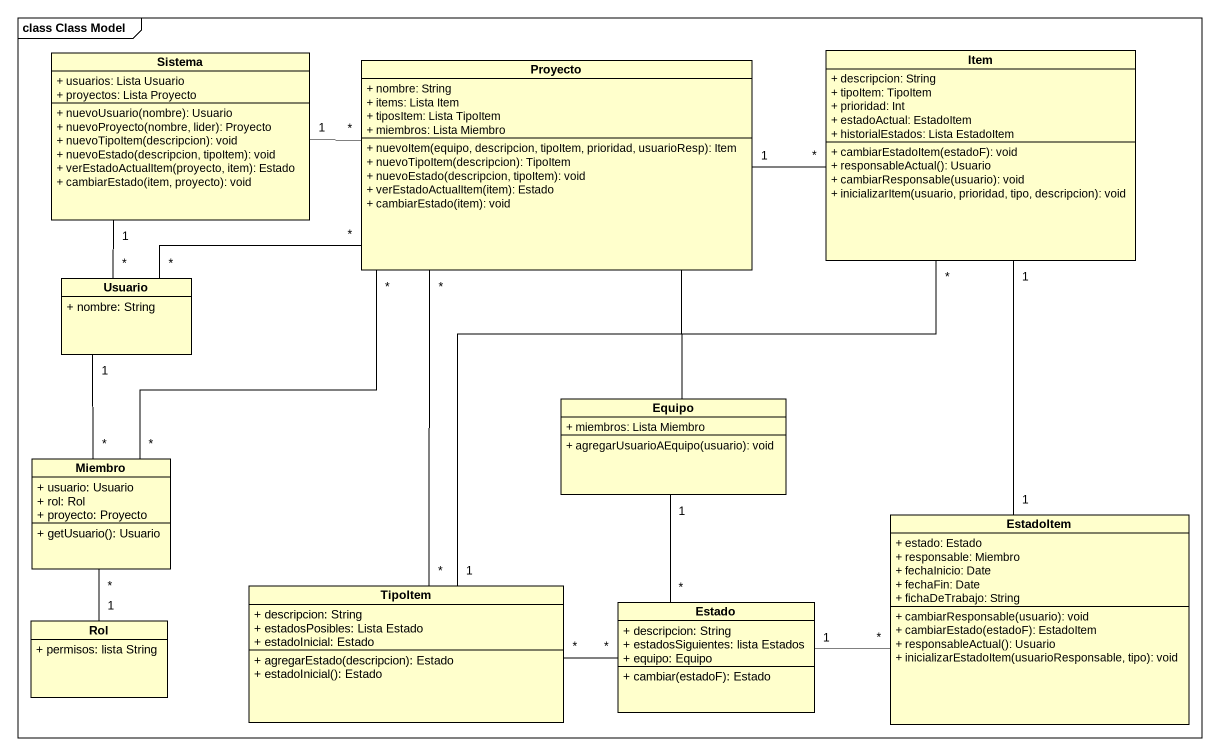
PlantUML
@startuml
mainframe class Class Model
hide circle
hide empty members
skinparam classAttributeIconSize 0
class Sistema {
  + usuarios: Lista Usuario
  + proyectos: Lista Proyecto
  + nuevoUsuario(nombre): Usuario
  + nuevoProyecto(nombre, lider): Proyecto
  + nuevoTipoItem(descripcion): void
  + nuevoEstado(descripcion, tipoItem): void
  + verEstadoActualItem(proyecto, item): Estado
  + cambiarEstado(item, proyecto): void
}
class Item {
  + descripcion: String
  + tipoItem: TipoItem
  + prioridad: Int
  + estadoActual: EstadoItem
  + historialEstados: Lista EstadoItem
  + cambiarEstadoItem(estadoF): void
  + responsableActual(): Usuario
  + cambiarResponsable(usuario): void
  + inicializarItem(usuario, prioridad, tipo, descripcion): void
}
class Proyecto {
  + nombre: String
  + items: Lista Item
  + tiposItem: Lista TipoItem
  + miembros: Lista Miembro
  + nuevoItem(equipo, descripcion, tipoItem, prioridad, usuarioResp): Item
  + nuevoTipoItem(descripcion): TipoItem
  + nuevoEstado(descripcion, tipoItem): void
  + verEstadoActualItem(item): Estado
  + cambiarEstado(item): void
}
class Usuario {
  + nombre: String
}
class Equipo {
  + miembros: Lista Miembro
  + agregarUsuarioAEquipo(usuario): void
}
class Miembro {
  + usuario: Usuario
  + rol: Rol
  + proyecto: Proyecto
  + getUsuario(): Usuario
}
class EstadoItem {
  + estado: Estado
  + responsable: Miembro
  + fechaInicio: Date
  + fechaFin: Date
  + fichaDeTrabajo: String
  + cambiarResponsable(usuario): void
  + cambiarEstado(estadoF): EstadoItem
  + responsableActual(): Usuario
  + inicializarEstadoItem(usuarioResponsable, tipo): void
}
class TipoItem {
  + descripcion: String
  + estadosPosibles: Lista Estado
  + estadoInicial: Estado
  + agregarEstado(descripcion): Estado
  + estadoInicial(): Estado
}
class Rol {
  + permisos: lista String
}
class Estado {
  + descripcion: String
  + estadosSiguientes: lista Estados
  + equipo: Equipo
  + cambiar(estadoF): Estado
}
Sistema "1" -right- "*" Proyecto
Item "1" -- "1" EstadoItem
Proyecto "1" -right- "*" Item
Usuario "*" -up- "1" Sistema
Usuario "*" -right- "*" Proyecto
Equipo -up- Proyecto
Equipo "1" -- "*" Estado
Miembro "*" -up- "*" Proyecto
Miembro "*" -up- "1" Usuario
TipoItem "1" -up- "*" Item
TipoItem "*" -up- "*" Proyecto
TipoItem "*" -right- "*" Estado
Rol "1" -up- "*" Miembro
Estado "1" -right- "*" EstadoItem
@enduml
